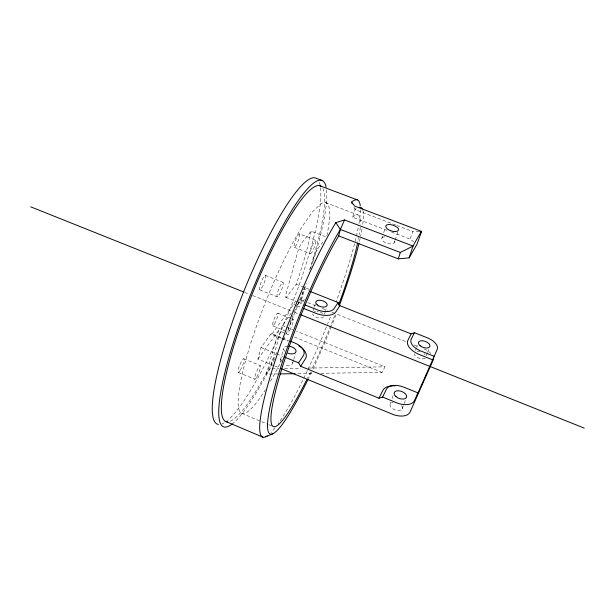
<?xml version="1.0" encoding="UTF-8"?>
<svg xmlns="http://www.w3.org/2000/svg" width="615" height="615" viewBox="0 0 615 615"><rect width="100%" height="100%" fill="white"/><g stroke="black" fill="none" stroke-linecap="round" stroke-linejoin="round"><path stroke-width="0.46" stroke-dasharray="3.08 2.31" d="M311.136 231.171L310.268 235.499A113.106 21.071 -68.2 0 1 306.293 251.912L304.671 257.746A113.106 21.071 -68.2 0 1 296.899 282.339L296.23 284.245L286.459 297.13A7.834 1.353 -68.4 0 1 286.167 293.547L297.929 251.12A8.041 1.415 -68.8 0 1 301.927 242.648L311.136 231.171L325.75 236.806M273.852 365.625L257.916 359.099L261.037 347.513L271.3 333.499L281.685 337.704M277.911 373.935L266.441 374.105L278.518 330.616L290.026 335.26M291.233 313.043L282.262 325.443L270.185 368.708L266.441 374.105M382.568 236.122L381.754 238.682A6.642 3.267 17.4 0 0 386.412 243.086A6.642 3.267 17.4 0 0 393.685 243.24L394.538 241.872A6.634 2.821 18 0 0 393.646 240.173M280.363 359.998L283.63 348.505M297.406 304.51L300.766 299.859L303.887 288.981L308.269 290.718M301.581 299.666L306.262 283.354M310.414 268.855L313.773 257.285A8.057 1.299 -68.7 0 1 317.732 248.783L324.389 240.05M292.725 362.973L293.493 360.329M293.755 359.444L295.3 354.155M313.319 310.452L314.134 307.715M314.403 306.8L315.211 304.064M324.482 314.157L325.312 311.421M325.589 310.514L326.142 308.692M383.714 232.585L385.144 228.173M394.33 242.594L394.915 240.834M395.207 239.95L397.844 232.009M387.066 230.348L352.564 217.218L355.132 209.638L355.016 207.908M413.941 241.903L410.067 239.104L412.826 231.517L418.946 231.455M390.171 403.801L390.809 402.056M392.086 398.558L394 393.323M415.456 350.473L416.378 347.967M416.686 347.137L417.301 345.469M402.256 408.737L403.886 404.378M404.209 403.502L405.839 399.143M426.372 355.778L427.31 353.279M427.625 352.441L428.886 349.112M281.14 338.288L271.653 334.445L293.578 304.417L296.745 298.736M320.907 373.32L382.069 372.429L384.967 366.809L296.43 331.147M304.486 299.482L301.742 303.21A7.849 1.238 -68.4 0 1 301.581 299.666M257.916 359.099L278.518 330.616M382 237.882L382.638 237.329A6.634 2.821 18 0 1 384.959 236.86M352.564 217.218L355.063 215.381A114.006 15.752 -68.2 0 1 360.444 224.314M272.091 368.677L278.787 368.57M284.53 368.47L300.789 368.201M308.446 368.078L384.967 366.809M297.975 373.651L313.266 373.428M353.933 207.14L355.132 209.638L395.96 225.121M396.852 225.459L412.826 231.517M325.473 202.573L357.615 214.789M391.494 232.032L410.067 239.104M299.513 233.885A7.196 1.307 -68.9 0 1 296.599 244.463A7.196 1.307 -68.9 0 1 294.577 243.394A7.196 1.307 -68.9 0 1 299.513 233.885L315.772 240.165A7.211 1.199 -68.8 0 1 312.743 250.736A7.211 1.199 -68.8 0 1 310.906 249.744A7.211 1.199 -68.8 0 1 315.772 240.165M294.301 247.284L310.529 253.603M296.23 284.245L311.182 290.149M265.434 275.405L282.938 282.331M300.766 299.859L303.433 300.92M307.869 302.688L318.524 306.916M322.068 308.33L327.395 310.444M331.831 312.212L335.383 313.619M405.5 341.494L336.274 313.973A122.047 16.874 -68.2 0 1 331.554 325.927M414.379 345.023L418.815 346.791M285.767 297.276L297.76 302.042M298.536 302.365L302.196 303.81M259.814 289.88L277.288 296.845M293.578 304.417L296.246 305.478M297.137 305.832L301.573 307.608M244.662 292.363L249.121 294.147M252.688 295.569L293.686 311.966M294.577 312.32L299.036 314.104M277.78 313.127L290.641 318.286M291.495 318.632L293.217 319.323M282.262 325.443L285.806 326.873M286.69 327.226L292.886 329.725M272.822 325.858L288.235 332.069M294.454 337.051L382.069 372.429M282.546 338.05L288.612 340.502M282.001 338.634L288.043 341.079M261.037 347.513L275.889 353.571M276.758 353.925L282.877 356.416M274.736 365.987L279.164 367.801M243.725 358.753L260.276 365.556M238.397 372.444L254.925 379.278M241.795 413.365L268.14 424.427M269.016 424.788L272.53 426.264M271.3 333.499L271.653 334.445M326.565 189.966A132.64 23.939 -68.2 0 1 312.443 263.789M304.832 286.505A132.64 23.939 -68.2 0 1 285.452 335.275M284.691 337.005A132.64 23.939 -68.2 0 1 282.769 341.302M274.559 358.783A132.64 23.939 -68.2 0 1 232.324 423.889M319.362 182.432A132.509 24.731 -68.2 0 1 320.061 184.831M320.538 187.683A132.509 24.731 -68.2 0 1 289.58 310.175A132.509 24.731 -68.2 0 1 227.535 420.437M224.114 422.889A132.509 24.731 -68.2 0 1 222.03 423.912M322.721 188.351A126.921 22.893 -68.2 0 1 308.768 272.391M299.497 298.729A126.921 22.893 -68.2 0 1 298.144 302.28M297.468 304.048A126.921 22.893 -68.2 0 1 293.624 313.796M293.27 314.68A126.921 22.893 -68.2 0 1 292.194 317.332M291.11 319.969A126.921 22.893 -68.2 0 1 289.642 323.482M276.696 352.357A126.921 22.893 -68.2 0 1 229.433 421.544M326.926 235.622A113.414 19.257 -68.2 0 0 320.676 203.957L312.704 211.652L303.218 224.982A113.414 19.257 -68.2 0 0 245.962 359.383L244.178 366.04A113.414 19.257 -68.2 0 0 265.365 389.81M282.101 359.429A113.414 19.257 -68.2 0 1 269.839 382.384M360.421 209.761A127.689 18.335 -68.2 0 1 358.53 225.951M358.168 227.865A127.689 18.335 -68.2 0 1 354.747 242.979M354.54 243.794A127.689 18.335 -68.2 0 1 336.013 302.019M330.309 317.132A127.689 18.335 -68.2 0 1 327.503 324.259M326.434 326.926A127.689 18.335 -68.2 0 1 307.777 369.884M307.392 370.699A127.689 18.335 -68.2 0 1 278.026 423.873M275.013 427.932A127.689 18.335 -68.2 0 1 271.138 432.46M360.236 227.389A114.006 15.752 -68.2 0 1 359.26 234.623M358.976 236.229A114.006 15.752 -68.2 0 1 357.784 242.264M334.645 315.587A114.006 15.752 -68.2 0 1 312.066 368.708M310.506 371.998A114.006 15.752 -68.2 0 1 307.385 378.402M362.904 210.476A122.047 16.874 -68.2 0 1 362.642 225.036M361.997 229.141A122.047 16.874 -68.2 0 1 360.682 235.937M360.159 238.366A122.047 16.874 -68.2 0 1 359.183 242.571M331.216 326.78A122.047 16.874 -68.2 0 1 312.651 369.769M311.559 372.09A122.047 16.874 -68.2 0 1 308.653 378.171M355.132 209.638A122.047 16.874 -68.2 0 1 356.216 208.762M292.64 361.974A6.365 3.659 16.1 0 1 290.541 365.125A6.365 3.659 16.1 0 1 284.414 364.634M280.909 362.02A6.365 3.659 16.1 0 1 281.478 358.384M401.595 405.6A6.527 3.767 20.8 0 1 399.358 410.451A6.527 3.767 20.8 0 1 390.802 406.961A6.527 3.767 20.8 0 1 393.085 402.125M285.068 351.503A6.411 3.628 16.1 0 1 287.213 346.145M424.073 348.897A13.884 7.403 20.4 0 1 430.93 353.548M425.203 358.13A6.042 3.221 20.4 0 1 418.761 358.145A6.042 3.221 20.4 0 1 414.364 353.802M417.147 351.58A6.042 3.221 20.4 0 1 420.007 351.826M424.104 353.802A6.042 3.221 20.4 0 1 425.05 354.724M323.651 316.748A5.896 3.137 16.7 0 1 317.87 317.755A5.896 3.137 16.7 0 1 312.612 314.057M314.442 311.375A5.896 3.137 16.7 0 1 315.68 311.167M317.086 311.19A5.896 3.137 16.7 0 1 318.57 311.444M320.031 311.913A5.896 3.137 16.7 0 1 323.329 314.211M274.413 324.051A6.842 1.192 -68.1 0 0 278.018 313.366A6.842 1.192 -68.1 0 0 273.437 321.061A6.842 1.192 -68.1 0 0 274.413 324.051M289.765 330.232A6.857 1.092 -68.1 0 0 293.424 319.546A6.857 1.092 -68.1 0 0 288.95 327.303A6.857 1.092 -68.1 0 0 289.765 330.232M261.683 288.02A7.772 1.538 -68.4 0 0 265.734 275.751A7.772 1.538 -68.4 0 0 260.429 284.161A7.772 1.538 -68.4 0 0 261.683 288.02M279.079 294.939A7.795 1.407 -68.4 0 0 283.2 282.662A7.795 1.407 -68.4 0 0 278.026 291.156A7.795 1.407 -68.4 0 0 279.079 294.939M240.281 370.284A7.395 1.384 -67.5 0 0 244.04 358.929A7.395 1.384 -67.5 0 0 238.835 367.586A7.395 1.384 -67.5 0 0 240.281 370.284M256.732 377.08A7.411 1.261 -67.6 0 0 260.568 365.717A7.411 1.261 -67.6 0 0 255.479 374.458A7.411 1.261 -67.6 0 0 256.732 377.08"/><path stroke-width="0.92" d="M284.622 357.131L298.598 362.827L300.62 366.248L378.963 398.213L382.568 397.052L386.428 389.249A15.121 8.587 20.6 0 1 404.009 387.235L417.885 392.847L417.7 393.6L437.188 349.52A13.984 7.326 20.3 0 0 427.264 337.781L414.449 332.715L411.127 333.884L339.887 305.67L338.096 302.511L310.022 291.41M306.616 379.962A114.006 15.752 -68.2 0 1 278.457 380.162L280.386 373.52A114.006 15.752 -68.2 0 1 337.397 238.143L338.711 235.937L340.341 229.464L344.561 219.939L413.057 246.069A129.127 9.694 -68.2 0 1 421.567 231.425L354.901 206.186L351.526 202.15A127.689 18.335 -68.2 0 1 360.229 205.595M398.312 258.854L400.296 252.45L413.057 246.069L409.144 257.854L398.312 258.854L338.711 235.937M338.596 305.063L340.587 299.59A114.006 15.752 -68.2 0 0 355.262 252.873L356.5 247.891A114.006 15.752 -68.2 0 0 357.584 243.171M417.885 392.847L414.425 400.626A15.121 8.587 20.6 0 1 396.69 402.802L382.568 397.052M414.449 332.715L411.22 339.219A13.984 7.326 20.3 0 0 421.014 351.08L434.159 356.308M378.963 398.213L382.853 390.425A18.089 10.301 20.7 0 1 395.045 385.866M411.127 333.884L407.876 340.387A16.72 8.794 20.3 0 0 419.568 354.624L432.722 359.867M409.144 257.854L417.039 244.147L421.567 231.425L419.822 231.448M344.561 219.939L335.836 222.638L340.341 229.464L339.119 231.509A122.047 16.874 -68.2 0 0 270.185 405.869A122.047 16.874 -68.2 0 0 308.238 379.025M335.836 222.638L334.545 224.759A127.689 18.335 -68.2 0 0 269.893 377.61L267.74 385.121A127.689 18.335 -68.2 0 0 267.279 435.866M300.62 366.248L305.386 358.899A17.635 10.009 16.1 0 0 298.882 345.83M339.887 305.67L335.898 311.828A16.328 8.572 16.7 0 1 315.787 313.266L303.349 308.315M298.598 362.827L303.395 355.508A14.745 8.341 16.1 0 0 294.67 342.955L290.341 341.21M338.096 302.511L334.083 308.638A13.645 7.142 16.7 0 1 317.286 309.814L304.863 304.871M265.603 436.819L272.791 433.775M279.817 373.912L295.108 373.689M322.175 180.51L315.902 178.15A132.509 24.731 -68.2 0 0 242.733 294.093A132.509 24.731 -68.2 0 0 218.371 424.435M319.892 185.761L357.277 199.875M340.341 229.464L400.296 252.45M30.75 206.848L243.771 292.01M300.812 314.811L584.25 428.132M280.932 368.531L392.478 414.226A15.014 8.664 20.8 0 0 410.12 411.965L433.052 360.344A13.884 7.403 20.4 0 0 433.391 358.422M226.097 421.621L262.828 437.134M351.526 202.15L352.326 203.811M232.324 423.889A132.64 23.939 -68.2 0 1 249.721 296.814A132.64 23.939 -68.2 0 1 326.135 187.121M227.665 421.852A126.921 22.893 -68.2 0 1 227.519 368.493L229.472 360.951A126.921 22.893 -68.2 0 1 294.47 209.415L295.861 207.34A126.921 22.893 -68.2 0 1 321.261 186.522M359.314 207.224A122.047 16.874 -68.2 0 1 362.335 208.908M358.976 243.432A122.047 16.874 -68.2 0 1 339.434 305.409M288.758 346.145A6.411 3.628 16.1 0 1 296.069 351.534A6.411 3.628 16.1 0 1 287.728 353.125M395.999 396.652A6.581 3.736 20.6 0 0 406.492 397.398A6.581 3.736 20.6 0 0 398.697 390.763A6.581 3.736 20.6 0 0 395.999 396.652M317.209 304.894A5.935 3.106 16.7 0 0 326.965 305.816A5.935 3.106 16.7 0 0 320.307 300.274A5.935 3.106 16.7 0 0 317.209 304.894M420.191 345.784A6.081 3.183 20.3 0 0 429.824 346.606A6.081 3.183 20.3 0 0 422.497 340.756A6.081 3.183 20.3 0 0 420.191 345.784M390.479 230.686A6.688 3.198 17.4 0 0 398.435 230.248A6.688 2.798 18 0 0 393.815 225.497A6.688 2.798 18 0 0 386.005 225.528A6.688 3.198 17.4 0 0 390.479 230.686"/></g></svg>
